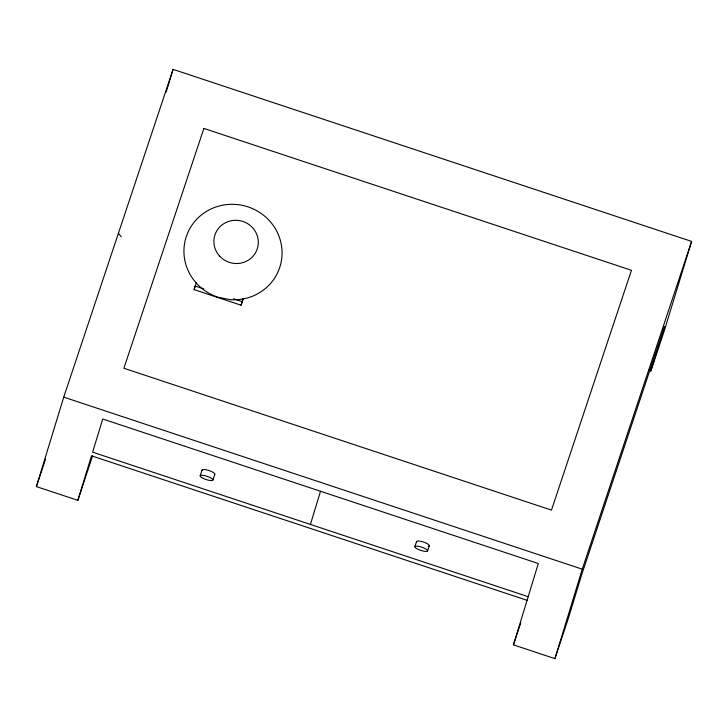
<?xml version="1.0" encoding="UTF-8"?>
<svg xmlns="http://www.w3.org/2000/svg" width="728" height="728" viewBox="0 0 728 728"><rect width="100%" height="100%" fill="white"/><g stroke="black" fill="none" stroke-linecap="round" stroke-linejoin="round"><path stroke-width="1.09" d="M92.583 455.892L77.869 500.354L36.4 486.595L63.745 397.142L173.082 69.369L691.6 241.405L664.255 330.858L650.868 370.971L648.748 370.261M166.157 92.001L173.082 69.369M77.869 500.354L91.491 455.81L527.063 600.318M243.188 298.862L241.068 305.205L194.094 289.617L195.186 286.04L203.731 288.87M241.068 305.205L243.225 298.453M310.392 524.424L320.529 491.264M650.868 370.971L664.491 326.426L581.918 573.964L568.304 618.518L554.918 658.631L513.449 644.871L538.32 563.518L102.748 419.01L92.611 452.161L528.182 596.678M554.918 658.631L582.264 569.178L691.6 241.405M36.4 486.595L45.555 459.15M194.094 289.617L196.242 282.864M200.164 475.784L202.084 470.033M212.922 480.025L214.842 474.274M414.86 546.646L416.571 541.514M427.618 550.887L429.338 545.745M513.449 644.871L520.839 622.704M233.624 298.789L242.169 301.62M63.745 397.142L582.264 569.178M118.418 233.26L121.212 236.828M416.662 542.005A6.725 1.693 18.4 0 1 424.278 542.305A6.725 1.693 18.4 0 1 428.228 546.273M202.175 470.525A6.725 1.693 18.4 0 1 208.963 470.534A6.725 1.693 18.4 0 1 214.496 474.62M203.886 128.437L123.887 368.25L551.469 510.11L631.458 270.297L203.886 128.437M230.53 299.69L217.936 297.224A49.204 47.611 17 0 1 197.042 218.928A49.204 47.611 17 0 1 278.46 234.889A49.204 47.611 17 0 1 230.53 299.69M201.683 477.55A6.725 1.693 18.4 0 0 212.576 480.371A6.725 1.693 18.4 0 0 205.369 475.794A6.725 1.693 18.4 0 0 201.683 477.55M416.38 548.412A6.725 1.693 18.4 0 0 427.272 551.233A6.725 1.693 18.4 0 0 420.065 546.655A6.725 1.693 18.4 0 0 416.38 548.412M219.619 256.11A22.277 21.558 17 0 0 257.239 248.931A22.277 21.558 17 0 0 231.431 220.693A22.277 21.558 17 0 0 219.619 256.11"/></g></svg>
